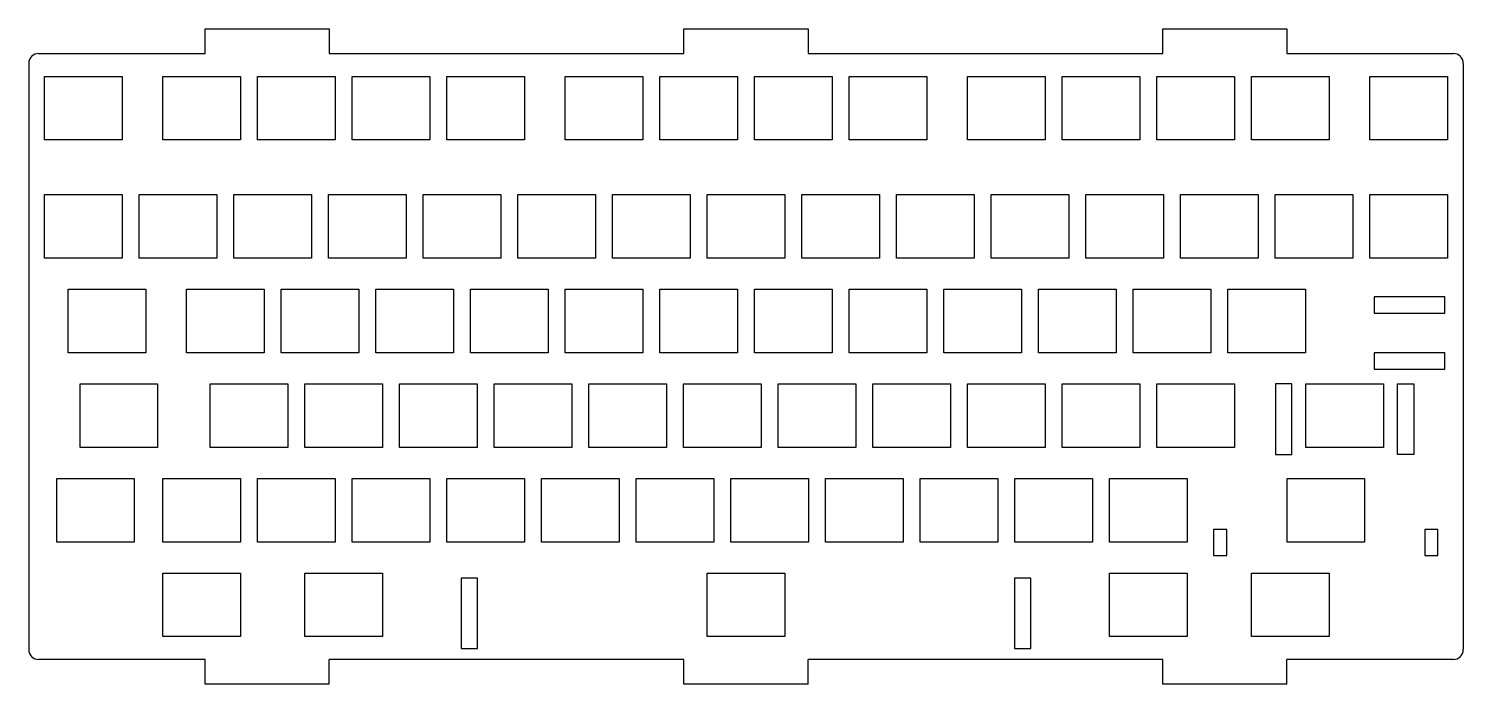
# Model space of a CAD drawing. Header units: millimetres. Extents: x 0 to 289, y 0 to 132.
import ezdxf

# ---------------------------------------------------------------- set-up
doc = ezdxf.new("R2010")
doc.units = ezdxf.units.MM
doc.header["$MEASUREMENT"] = 0

msp = doc.modelspace()

# ---------------------------------------------------------------- linework, layer by layer
at = {"linetype": 'Continuous'}
for p, q in [((35.5, 127.0125), (35.5, 132.0125)), ((35.5, 132.0125), (60.5, 132.0125)), ((60.5, 132.0125), (60.5, 127.0125)), ((131.85, 127.0125), (131.85, 132.0125)), ((131.85, 132.0125), (156.85, 132.0125)), ((156.85, 132.0125), (156.85, 127.0125)), ((228.2, 127.0125), (228.2, 132.0125)), ((228.2, 132.0125), (253.2, 132.0125)), ((253.2, 132.0125), (253.2, 127.0125)), ((0, 125.0125), (0, 7)), ((2, 127.0125), (35.5, 127.0125)), ((60.5, 127.0125), (131.85, 127.0125)), ((156.85, 127.0125), (228.2, 127.0125)), ((253.2, 127.0125), (286.7, 127.0125)), ((288.7, 125.0125), (288.7, 7)), ((3.2, 122.4125), (18.8, 122.4125)), ((3.2, 109.6125), (3.2, 122.4125)), ((18.8, 122.4125), (18.8, 109.6125)), ((27.0125, 122.4125), (42.6125, 122.4125)), ((27.0125, 109.6125), (27.0125, 122.4125)), ((42.6125, 122.4125), (42.6125, 109.6125)), ((46.0625, 122.4125), (61.6625, 122.4125)), ((46.0625, 109.6125), (46.0625, 122.4125)), ((61.6625, 122.4125), (61.6625, 109.6125)), ((65.1125, 122.4125), (80.7125, 122.4125)), ((65.1125, 109.6125), (65.1125, 122.4125)), ((80.7125, 122.4125), (80.7125, 109.6125)), ((84.1625, 122.4125), (99.7625, 122.4125)), ((84.1625, 109.6125), (84.1625, 122.4125)), ((99.7625, 122.4125), (99.7625, 109.6125)), ((107.975, 122.4125), (123.575, 122.4125)), ((107.975, 109.6125), (107.975, 122.4125)), ((123.575, 122.4125), (123.575, 109.6125)), ((127.025, 122.4125), (142.625, 122.4125)), ((127.025, 109.6125), (127.025, 122.4125)), ((142.625, 122.4125), (142.625, 109.6125)), ((146.075, 122.4125), (161.675, 122.4125)), ((146.075, 109.6125), (146.075, 122.4125)), ((161.675, 122.4125), (161.675, 109.6125)), ((165.125, 122.4125), (180.725, 122.4125)), ((165.125, 109.6125), (165.125, 122.4125)), ((180.725, 122.4125), (180.725, 109.6125)), ((188.9375, 122.4125), (204.5375, 122.4125)), ((188.9375, 109.6125), (188.9375, 122.4125)), ((204.5375, 122.4125), (204.5375, 109.6125)), ((207.9875, 122.4125), (223.5875, 122.4125)), ((207.9875, 109.6125), (207.9875, 122.4125)), ((223.5875, 122.4125), (223.5875, 109.6125)), ((227.0375, 122.4125), (242.6375, 122.4125)), ((227.0375, 109.6125), (227.0375, 122.4125)), ((242.6375, 122.4125), (242.6375, 109.6125)), ((246.0875, 122.4125), (261.6875, 122.4125)), ((246.0875, 109.6125), (246.0875, 122.4125)), ((261.6875, 122.4125), (261.6875, 109.6125)), ((269.9, 122.4125), (285.5, 122.4125)), ((269.9, 109.6125), (269.9, 122.4125)), ((285.5, 122.4125), (285.5, 109.6125)), ((18.8, 109.6125), (3.2, 109.6125)), ((42.6125, 109.6125), (27.0125, 109.6125)), ((61.6625, 109.6125), (46.0625, 109.6125)), ((80.7125, 109.6125), (65.1125, 109.6125)), ((99.7625, 109.6125), (84.1625, 109.6125)), ((123.575, 109.6125), (107.975, 109.6125)), ((142.625, 109.6125), (127.025, 109.6125)), ((161.675, 109.6125), (146.075, 109.6125)), ((180.725, 109.6125), (165.125, 109.6125)), ((204.5375, 109.6125), (188.9375, 109.6125)), ((223.5875, 109.6125), (207.9875, 109.6125)), ((242.6375, 109.6125), (227.0375, 109.6125)), ((261.6875, 109.6125), (246.0875, 109.6125)), ((285.5, 109.6125), (269.9, 109.6125)), ((3.2, 98.6), (18.8, 98.6)), ((3.2, 85.8), (3.2, 98.6)), ((18.8, 98.6), (18.8, 85.8)), ((22.25, 98.6), (37.85, 98.6)), ((22.25, 85.8), (22.25, 98.6)), ((37.85, 98.6), (37.85, 85.8)), ((41.3, 98.6), (56.9, 98.6)), ((41.3, 85.8), (41.3, 98.6)), ((56.9, 98.6), (56.9, 85.8)), ((60.35, 98.6), (75.95, 98.6)), ((60.35, 85.8), (60.35, 98.6)), ((75.95, 98.6), (75.95, 85.8)), ((79.4, 98.6), (95, 98.6)), ((79.4, 85.8), (79.4, 98.6)), ((95, 98.6), (95, 85.8)), ((98.45, 98.6), (114.05, 98.6)), ((98.45, 85.8), (98.45, 98.6)), ((114.05, 98.6), (114.05, 85.8)), ((117.5, 98.6), (133.1, 98.6)), ((117.5, 85.8), (117.5, 98.6)), ((133.1, 98.6), (133.1, 85.8)), ((136.55, 98.6), (152.15, 98.6)), ((136.55, 85.8), (136.55, 98.6)), ((152.15, 98.6), (152.15, 85.8)), ((155.6, 98.6), (171.2, 98.6)), ((155.6, 85.8), (155.6, 98.6)), ((171.2, 98.6), (171.2, 85.8)), ((174.65, 98.6), (190.25, 98.6)), ((174.65, 85.8), (174.65, 98.6)), ((190.25, 98.6), (190.25, 85.8)), ((193.7, 98.6), (209.3, 98.6)), ((193.7, 85.8), (193.7, 98.6)), ((209.3, 98.6), (209.3, 85.8)), ((212.75, 98.6), (228.35, 98.6)), ((212.75, 85.8), (212.75, 98.6)), ((228.35, 98.6), (228.35, 85.8)), ((231.8, 98.6), (247.4, 98.6)), ((231.8, 85.8), (231.8, 98.6)), ((247.4, 98.6), (247.4, 85.8)), ((250.85, 98.6), (266.45, 98.6)), ((250.85, 85.8), (250.85, 98.6)), ((266.45, 98.6), (266.45, 85.8)), ((269.9, 98.6), (285.5, 98.6)), ((269.9, 85.8), (269.9, 98.6)), ((285.5, 98.6), (285.5, 85.8)), ((18.8, 85.8), (3.2, 85.8)), ((37.85, 85.8), (22.25, 85.8)), ((56.9, 85.8), (41.3, 85.8)), ((75.95, 85.8), (60.35, 85.8)), ((95, 85.8), (79.4, 85.8)), ((114.05, 85.8), (98.45, 85.8)), ((133.1, 85.8), (117.5, 85.8)), ((152.15, 85.8), (136.55, 85.8)), ((171.2, 85.8), (155.6, 85.8)), ((190.25, 85.8), (174.65, 85.8)), ((209.3, 85.8), (193.7, 85.8)), ((228.35, 85.8), (212.75, 85.8)), ((247.4, 85.8), (231.8, 85.8)), ((266.45, 85.8), (250.85, 85.8)), ((285.5, 85.8), (269.9, 85.8)), ((7.9625, 79.55), (23.5625, 79.55)), ((7.9625, 66.75), (7.9625, 79.55)), ((23.5625, 79.55), (23.5625, 66.75)), ((31.775, 79.55), (47.375, 79.55)), ((31.775, 66.75), (31.775, 79.55)), ((47.375, 79.55), (47.375, 66.75)), ((50.825, 79.55), (66.425, 79.55)), ((50.825, 66.75), (50.825, 79.55)), ((66.425, 79.55), (66.425, 66.75)), ((69.875, 79.55), (85.475, 79.55)), ((69.875, 66.75), (69.875, 79.55)), ((85.475, 79.55), (85.475, 66.75)), ((88.925, 79.55), (104.525, 79.55)), ((88.925, 66.75), (88.925, 79.55)), ((104.525, 79.55), (104.525, 66.75)), ((107.975, 79.55), (123.575, 79.55)), ((107.975, 66.75), (107.975, 79.55)), ((123.575, 79.55), (123.575, 66.75)), ((127.025, 79.55), (142.625, 79.55)), ((127.025, 66.75), (127.025, 79.55)), ((142.625, 79.55), (142.625, 66.75)), ((146.075, 79.55), (161.675, 79.55)), ((146.075, 66.75), (146.075, 79.55)), ((161.675, 79.55), (161.675, 66.75)), ((165.125, 79.55), (180.725, 79.55)), ((165.125, 66.75), (165.125, 79.55)), ((180.725, 79.55), (180.725, 66.75)), ((184.175, 79.55), (199.775, 79.55)), ((184.175, 66.75), (184.175, 79.55)), ((199.775, 79.55), (199.775, 66.75)), ((203.225, 79.55), (218.825, 79.55)), ((203.225, 66.75), (203.225, 79.55)), ((218.825, 79.55), (218.825, 66.75)), ((222.275, 79.55), (237.875, 79.55)), ((222.275, 66.75), (222.275, 79.55)), ((237.875, 79.55), (237.875, 66.75)), ((241.325, 79.55), (256.925, 79.55)), ((241.325, 66.75), (241.325, 79.55)), ((256.925, 79.55), (256.925, 66.75)), ((270.749, 78.05), (270.749, 74.75)), ((284.949, 78.05), (270.749, 78.05)), ((284.949, 74.75), (284.949, 78.05)), ((270.749, 74.75), (284.949, 74.75)), ((23.5625, 66.75), (7.9625, 66.75)), ((47.375, 66.75), (31.775, 66.75)), ((66.425, 66.75), (50.825, 66.75)), ((85.475, 66.75), (69.875, 66.75)), ((104.525, 66.75), (88.925, 66.75)), ((123.575, 66.75), (107.975, 66.75)), ((142.625, 66.75), (127.025, 66.75)), ((161.675, 66.75), (146.075, 66.75)), ((180.725, 66.75), (165.125, 66.75)), ((199.775, 66.75), (184.175, 66.75)), ((218.825, 66.75), (203.225, 66.75)), ((237.875, 66.75), (222.275, 66.75)), ((256.925, 66.75), (241.325, 66.75)), ((270.749, 66.7627), (270.749, 63.4627)), ((284.949, 66.7627), (270.749, 66.7627)), ((284.949, 63.4627), (284.949, 66.7627)), ((270.749, 63.4627), (284.949, 63.4627)), ((10.34375, 60.5), (25.94375, 60.5)), ((10.34375, 47.7), (10.34375, 60.5)), ((25.94375, 60.5), (25.94375, 47.7)), ((36.5375, 60.5), (52.1375, 60.5)), ((36.5375, 47.7), (36.5375, 60.5)), ((52.1375, 60.5), (52.1375, 47.7)), ((55.5875, 60.5), (71.1875, 60.5)), ((55.5875, 47.7), (55.5875, 60.5)), ((71.1875, 60.5), (71.1875, 47.7)), ((74.6375, 60.5), (90.2375, 60.5)), ((74.6375, 47.7), (74.6375, 60.5)), ((90.2375, 60.5), (90.2375, 47.7)), ((93.6875, 60.5), (109.2875, 60.5)), ((93.6875, 47.7), (93.6875, 60.5)), ((109.2875, 60.5), (109.2875, 47.7)), ((112.7375, 60.5), (128.3375, 60.5)), ((112.7375, 47.7), (112.7375, 60.5)), ((128.3375, 60.5), (128.3375, 47.7)), ((131.7875, 60.5), (147.3875, 60.5)), ((131.7875, 47.7), (131.7875, 60.5)), ((147.3875, 60.5), (147.3875, 47.7)), ((150.8375, 60.5), (166.4375, 60.5)), ((150.8375, 47.7), (150.8375, 60.5)), ((166.4375, 60.5), (166.4375, 47.7)), ((169.8875, 60.5), (185.4875, 60.5)), ((169.8875, 47.7), (169.8875, 60.5)), ((185.4875, 60.5), (185.4875, 47.7)), ((188.9375, 60.5), (204.5375, 60.5)), ((188.9375, 47.7), (188.9375, 60.5)), ((204.5375, 60.5), (204.5375, 47.7)), ((207.9875, 60.5), (223.5875, 60.5)), ((207.9875, 47.7), (207.9875, 60.5)), ((223.5875, 60.5), (223.5875, 47.7)), ((227.0375, 60.5), (242.6375, 60.5)), ((227.0375, 47.7), (227.0375, 60.5)), ((242.6375, 60.5), (242.6375, 47.7)), ((254.2095, 60.5), (250.9095, 60.5)), ((250.9095, 60.5), (250.9095, 46.3)), ((254.2095, 46.3), (254.2095, 60.5)), ((257.0375, 60.5), (272.6375, 60.5)), ((257.0375, 47.7), (257.0375, 60.5)), ((272.6375, 60.5), (272.6375, 47.7)), ((275.4655, 60.5), (278.7655, 60.5)), ((275.4655, 46.3), (275.4655, 60.5)), ((278.7655, 60.5), (278.7655, 46.3)), ((25.94375, 47.7), (10.34375, 47.7)), ((52.1375, 47.7), (36.5375, 47.7)), ((71.1875, 47.7), (55.5875, 47.7)), ((90.2375, 47.7), (74.6375, 47.7)), ((109.2875, 47.7), (93.6875, 47.7)), ((128.3375, 47.7), (112.7375, 47.7)), ((147.3875, 47.7), (131.7875, 47.7)), ((166.4375, 47.7), (150.8375, 47.7)), ((185.4875, 47.7), (169.8875, 47.7)), ((204.5375, 47.7), (188.9375, 47.7)), ((223.5875, 47.7), (207.9875, 47.7)), ((242.6375, 47.7), (227.0375, 47.7)), ((250.9095, 46.3), (254.2095, 46.3)), ((272.6375, 47.7), (257.0375, 47.7)), ((278.7655, 46.3), (275.4655, 46.3)), ((5.65, 41.45), (21.25, 41.45)), ((5.65, 28.65), (5.65, 41.45)), ((21.25, 41.45), (21.25, 28.65)), ((27.0125, 41.45), (42.6125, 41.45)), ((27.0125, 28.65), (27.0125, 41.45)), ((42.6125, 41.45), (42.6125, 28.65)), ((46.0625, 41.45), (61.6625, 41.45)), ((46.0625, 28.65), (46.0625, 41.45)), ((61.6625, 41.45), (61.6625, 28.65)), ((65.1125, 41.45), (80.7125, 41.45)), ((65.1125, 28.65), (65.1125, 41.45)), ((80.7125, 41.45), (80.7125, 28.65)), ((84.1625, 41.45), (99.7625, 41.45)), ((84.1625, 28.65), (84.1625, 41.45)), ((99.7625, 41.45), (99.7625, 28.65)), ((103.2125, 41.45), (118.8125, 41.45)), ((103.2125, 28.65), (103.2125, 41.45)), ((118.8125, 41.45), (118.8125, 28.65)), ((122.2625, 41.45), (137.8625, 41.45)), ((122.2625, 28.65), (122.2625, 41.45)), ((137.8625, 41.45), (137.8625, 28.65)), ((141.3125, 41.45), (156.9125, 41.45)), ((141.3125, 28.65), (141.3125, 41.45)), ((156.9125, 41.45), (156.9125, 28.65)), ((160.3625, 41.45), (175.9625, 41.45)), ((160.3625, 28.65), (160.3625, 41.45)), ((175.9625, 41.45), (175.9625, 28.65)), ((179.4125, 41.45), (195.0125, 41.45)), ((179.4125, 28.65), (179.4125, 41.45)), ((195.0125, 41.45), (195.0125, 28.65)), ((198.4625, 41.45), (214.0625, 41.45)), ((198.4625, 28.65), (198.4625, 41.45)), ((214.0625, 41.45), (214.0625, 28.65)), ((217.5125, 41.45), (233.1125, 41.45)), ((217.5125, 28.65), (217.5125, 41.45)), ((233.1125, 41.45), (233.1125, 28.65)), ((253.23125, 41.45), (268.83125, 41.45)), ((253.23125, 28.65), (253.23125, 41.45)), ((268.83125, 41.45), (268.83125, 28.65)), ((241.12525, 31.1762), (238.46025, 31.1762)), ((238.46025, 31.1762), (238.46025, 25.97)), ((241.12525, 25.97), (241.12525, 31.1762)), ((283.60225, 31.1762), (280.93725, 31.1762)), ((280.93725, 31.1762), (280.93725, 25.97)), ((283.60225, 25.97), (283.60225, 31.1762)), ((21.25, 28.65), (5.65, 28.65)), ((42.6125, 28.65), (27.0125, 28.65)), ((61.6625, 28.65), (46.0625, 28.65)), ((80.7125, 28.65), (65.1125, 28.65)), ((99.7625, 28.65), (84.1625, 28.65)), ((118.8125, 28.65), (103.2125, 28.65)), ((137.8625, 28.65), (122.2625, 28.65)), ((156.9125, 28.65), (141.3125, 28.65)), ((175.9625, 28.65), (160.3625, 28.65)), ((195.0125, 28.65), (179.4125, 28.65)), ((214.0625, 28.65), (198.4625, 28.65)), ((233.1125, 28.65), (217.5125, 28.65)), ((268.83125, 28.65), (253.23125, 28.65)), ((238.46025, 25.97), (241.12525, 25.97)), ((280.93725, 25.97), (283.60225, 25.97)), ((27.0125, 22.4), (42.6125, 22.4)), ((27.0125, 9.6), (27.0125, 22.4)), ((42.6125, 22.4), (42.6125, 9.6)), ((55.5875, 22.4), (71.1875, 22.4)), ((55.5875, 9.6), (55.5875, 22.4)), ((71.1875, 22.4), (71.1875, 9.6)), ((90.35, 21.4), (87.05, 21.4)), ((87.05, 21.4), (87.05, 7.2)), ((90.35, 7.2), (90.35, 21.4)), ((136.55, 22.4), (152.15, 22.4)), ((136.55, 9.6), (136.55, 22.4)), ((152.15, 22.4), (152.15, 9.6)), ((201.65, 21.4), (198.35, 21.4)), ((198.35, 21.4), (198.35, 7.2)), ((201.65, 7.2), (201.65, 21.4)), ((217.5125, 22.4), (233.1125, 22.4)), ((217.5125, 9.6), (217.5125, 22.4)), ((233.1125, 22.4), (233.1125, 9.6)), ((246.0875, 22.4), (261.6875, 22.4)), ((246.0875, 9.6), (246.0875, 22.4)), ((261.6875, 22.4), (261.6875, 9.6)), ((42.6125, 9.6), (27.0125, 9.6)), ((71.1875, 9.6), (55.5875, 9.6)), ((152.15, 9.6), (136.55, 9.6)), ((233.1125, 9.6), (217.5125, 9.6)), ((261.6875, 9.6), (246.0875, 9.6)), ((87.05, 7.2), (90.35, 7.2)), ((198.35, 7.2), (201.65, 7.2)), ((35.5, 5), (2, 5)), ((35.5, 0), (35.5, 5)), ((60.5, 0), (60.5, 5)), ((131.85, 5), (60.5, 5)), ((131.85, 0), (131.85, 5)), ((156.85, 0), (156.85, 5)), ((228.2, 5), (156.85, 5)), ((228.2, 0), (228.2, 5)), ((286.7, 5), (253.2, 5)), ((253.2, 0), (253.2, 5)), ((60.5, 0), (35.5, 0)), ((156.85, 0), (131.85, 0)), ((253.2, 0), (228.2, 0))]:
    msp.add_line(p, q, dxfattribs=at)
for centre, start, end in [((2, 125.0125), 90, 180), ((286.7, 125.0125), 0, 90), ((2, 7), 180, 270), ((286.7, 7), 270, 0)]:
    msp.add_arc(centre, 2, start, end, dxfattribs=at)

doc.saveas('drawing.dxf')
